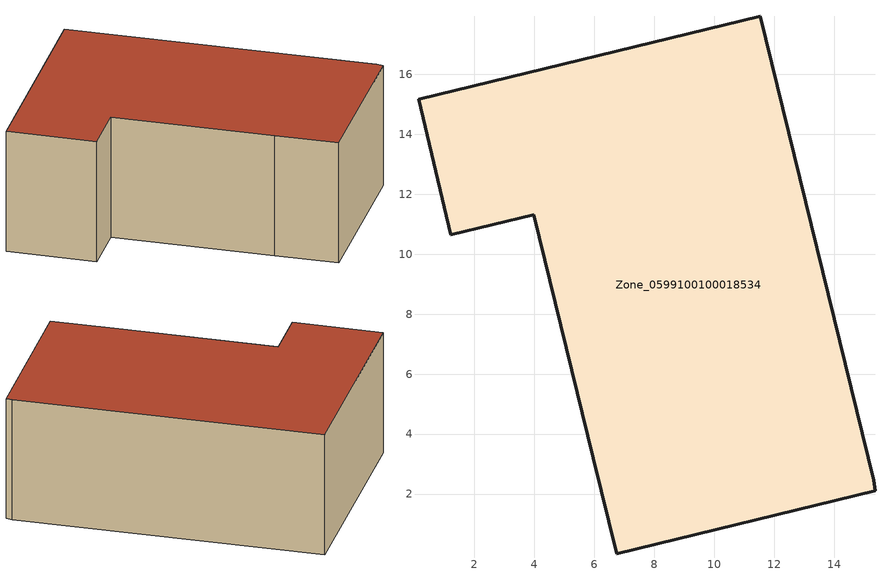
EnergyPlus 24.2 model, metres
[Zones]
Zone_0599100100018534
 floor ground (C_G): 11.53,17.94 15.33,2.46 15.36,2.11 6.75,0 5.96,3.19 3.98,11.32 1.22,10.65 0.13,15.16 z0
 wall outside (C_F): 15.33,2.46 11.53,17.94 0.13,15.16 1.22,10.65 3.98,11.32 5.96,3.19 6.75,0 15.36,2.11 15.33,2.46 z0:6.64
 roof outside (C_R): 3.98,11.32 5.96,3.19 6.75,0 15.36,2.11 15.33,2.46 11.53,17.94 0.13,15.16 1.22,10.65 z6.64
[BUILDING]
Pand.0599100100018534: North Axis=0; Terrain=City; Loads Convergence Tolerance Value=0.04; Temperature Convergence Tolerance Value=0.4; Solar Distribution=FullExterior; Maximum Number of Warmup Days=25; Minimum Number of Warmup Days=1
[Site:Location]
Rotterdam.The.Hague.AP_ZH_NLD Design_Conditions: Latitude=51.96; Longitude=4.45; Time Zone=1; Elevation=-4.5
[SITE:GROUNDTEMPERATURE:BUILDINGSURFACE]
18, 18, 18, 18, 18, 18, 18, 18, 18, 18, 18, 18
[MATERIAL] Thermal Absorptance=0.9; Solar Absorptance=0.7; Visible Absorptance=0.7
Name | Roughness | Thickness | Conductivity | Density | Specific Heat
G.D.2015-2018 | MediumSmooth | 0.15 | 0.0428571 | 540 | 1210
F.D.2015-2018 | Rough | 0.3 | 0.0666667 | 1920 | 840
R.D.2015-2018 | MediumRough | 0.2 | 0.0333333 | 1500 | 1000
[CONSTRUCTION]
C_G: G.D.2015-2018
C_F: F.D.2015-2018
C_R: R.D.2015-2018
[ZONE]
Zone_0599100100018534: Type=1; Multiplier=1; Ceiling Height=Autocalculate; Volume=Autocalculate; Floor Area=autocalculate; Part of Total Floor Area=Yes
[ZONEINFILTRATION:DESIGNFLOWRATE]
Infil_Zone_0599100100018534: Zone or ZoneList or Space or SpaceList=Zone_0599100100018534; Schedule=AlwaysOn; Design Flow Rate Calculation Method=Flow/Area; Flow Rate per Floor Area=0.0021; Constant Term Coefficient=1; Temperature Term Coefficient=0; Velocity Term Coefficient=0; Velocity Squared Term Coefficient=0
[HVACTEMPLATE:ZONE:IDEALLOADSAIRSYSTEM]
Zone_0599100100018534: Maximum Heating Supply Air Temperature=50; Minimum Cooling Supply Air Temperature=13; Maximum Heating Supply Air Humidity Ratio=0.0156; Minimum Cooling Supply Air Humidity Ratio=0.0077; Heating Limit=NoLimit; Cooling Limit=NoLimit; Dehumidification Control Type=ConstantSensibleHeatRatio; Cooling Sensible Heat Ratio=0.7; Dehumidification Setpoint=60; Humidification Control Type=None; Humidification Setpoint=30; Outdoor Air Method=None; Outdoor Air Flow Rate per Person=0.00944; Outdoor Air Flow Rate per Zone Floor Area=0; Outdoor Air Flow Rate per Zone=0; Demand Controlled Ventilation Type=None; Outdoor Air Economizer Type=NoEconomizer; Heat Recovery Type=None; Sensible Heat Recovery Effectiveness=0.7; Latent Heat Recovery Effectiveness=0.65
[ZONECONTROL:THERMOSTAT]
ThermostatControl_Zone_0599100100018534: Zone or ZoneList=Zone_0599100100018534; Control Type Schedule=DualSetpointControlType; Control 1=Thermostat_Zone_0599100100018534; Temperature Difference Between Cutout And Setpoint=0
[THERMOSTATSETPOINT:DUALSETPOINT]
Thermostat_Zone_0599100100018534: Heating Setpoint Temperature Schedule=HeatingSetpoint_Zone_0599100100018534; Cooling Setpoint Temperature Schedule=CoolingSetpoint_Zone_0599100100018534
[SCHEDULE:COMPACT]
HeatingSetpoint_Zone_0599100100018534: Through: 12/31, For: AllDays, Until: 24:00, 21
CoolingSetpoint_Zone_0599100100018534: Through: 12/31, For: AllDays, Until: 24:00, 24
DualSetpointControlType: Through: 12/31, For: AllDays, Until: 24:00, 4
AlwaysOn: Through: 12/31, For: AllDays, Until: 24:00, 1
